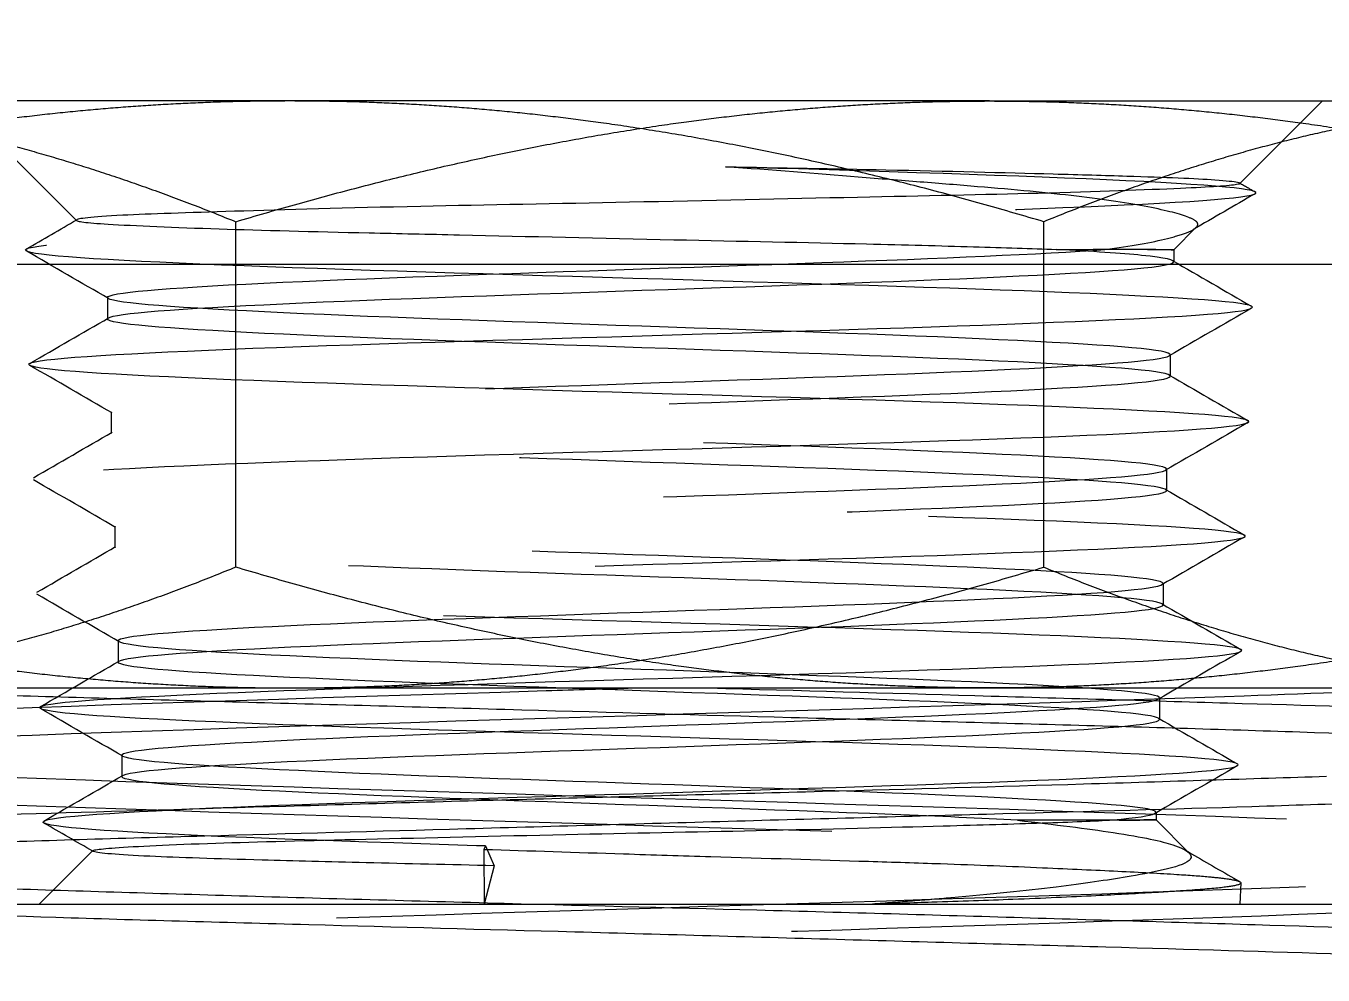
# Model space of a CAD drawing. Header units: millimetres. Extents: x -46397 to 283259, y -8690 to 23983.
# Drawn here: x 188740.22 to 188756.94, y 1639.19 to 1651.43 of the extents above; entities that cross this region are included whole.
import ezdxf

# ---------------------------------------------------------------- set-up
doc = ezdxf.new("R2010")
doc.units = ezdxf.units.MM
doc.linetypes.add('CENTER', pattern=[2, 1.25, -0.25, 0.25, -0.25])
doc.layers.get('Defpoints').update_dxf_attribs({"lineweight": 0})
doc.layers.add('DIM', color=8, linetype='Continuous')
doc.layers.add('mDƯỜNG TÂM', color=8, linetype='CENTER', lineweight=0)
doc.styles.add('GHI CHÚ 1', font='isocp_IV25.ttf', dxfattribs={"width": 0.8})
doc.dimstyles.new('1-30SCALE', dxfattribs={"dimtxt": 75, "dimasz": 75, "dimexe": 37.5, "dimexo": 30, "dimgap": 30, "dimtad": 1, "dimtoh": 1, "dimdec": 0, "dimdsep": 46, "dimtxsty": 'GHI CHÚ 1', "dimcen": 0.09, "dimclrd": 256, "dimclre": 256, "dimclrt": 2, "dimadec": 0, "dimazin": 0, "dimtfac": 1, "dimtdec": 0, "dimtofl": 0, "dimtmove": 0, "dimatfit": 3, "dimfxl": 1, "dimlwd": 0, "dimlwe": 0, "dimarcsym": 0})

# ---------------------------------------------------------------- blocks, each defined once
blk = doc.blocks.new('ggd')
at = {"layer": 'mDƯỜNG TÂM', "color": 8, "ltscale": 50, "extrusion": (6.89019e-16, 1, 0)}
for p, q in [((635.245, 1592.234), (618.414, 1592.234)), ((623.473, 1590.693), (621.932, 1592.234)), ((635.245, 1592.234), (647.567, 1592.234)), ((638.473, 1591.169), (639.538, 1592.234)), ((625.528, 1586.223), (625.528, 1590.677)), ((635.943, 1586.223), (635.943, 1590.677)), ((637.619, 1590.314), (637.909, 1590.605)), ((637.619, 1590.314), (637.619, 1590.161)), ((617.512, 1590.132), (646.357, 1590.132)), ((623.874, 1589.7), (623.874, 1589.423)), ((637.573, 1588.963), (637.573, 1588.686)), ((623.92, 1588.225), (623.92, 1587.948)), ((637.528, 1587.487), (637.528, 1587.211)), ((623.966, 1586.75), (623.966, 1586.473)), ((637.482, 1586.012), (637.482, 1585.736)), ((624.012, 1585.275), (624.012, 1584.998)), ((616.875, 1584.666), (650.336, 1584.666)), ((637.436, 1584.537), (637.436, 1584.261)), ((624.057, 1583.8), (624.057, 1583.523)), ((637.391, 1583.062), (637.391, 1582.966)), ((637.391, 1582.966), (637.819, 1582.537)), ((623.681, 1582.567), (622.992, 1581.878)), ((628.726, 1582.585), (628.731, 1581.878)), ((628.745, 1582.629), (628.86, 1582.374)), ((628.86, 1582.374), (628.731, 1581.878)), ((638.394, 1582.212), (638.475, 1582.166)), ((638.478, 1581.878), (638.487, 1582.152)), ((616.795, 1581.878), (644.2, 1581.878))]:
    blk.add_line(p, q, dxfattribs=at)
at = {"layer": 'mDƯỜNG TÂM', "color": 8, "ltscale": 50}
for points, weights in [([(626.225, 1592.234), (621.715, 1592.234), (616.508, 1590.677)], [1.45403500584, 1.45403500584, 1.34963998936]), ([(618.414, 1592.234), (621.715, 1592.234), (625.528, 1590.677)], [1.45403500584, 1.45403500584, 1.34963998936]), ([(625.528, 1590.677), (630.735, 1592.234), (635.245, 1592.234)], [1.34963998936, 1.45403500584, 1.45403500584]), ([(635.943, 1590.677), (630.735, 1592.234), (626.225, 1592.234)], [1.34963998936, 1.45403500584, 1.45403500584]), ([(635.245, 1592.234), (639.755, 1592.234), (644.963, 1590.677)], [1.45403500584, 1.45403500584, 1.34963998936]), ([(643.057, 1592.234), (639.755, 1592.234), (635.943, 1590.677)], [1.45403500584, 1.45403500584, 1.34963998936]), ([(616.508, 1586.223), (621.715, 1584.666), (626.225, 1584.666)], [1.34963998936, 1.45403500584, 1.45403500584]), ([(625.528, 1586.223), (621.715, 1584.666), (618.414, 1584.666)], [1.34963998936, 1.45403500584, 1.45403500584]), ([(635.245, 1584.666), (630.735, 1584.666), (625.528, 1586.223)], [1.45403500584, 1.45403500584, 1.34963998936]), ([(626.225, 1584.666), (630.735, 1584.666), (635.943, 1586.223)], [1.45403500584, 1.45403500584, 1.34963998936]), ([(644.963, 1586.223), (639.755, 1584.666), (635.245, 1584.666)], [1.34963998936, 1.45403500584, 1.45403500584]), ([(635.943, 1586.223), (639.755, 1584.666), (643.057, 1584.666)], [1.34963998936, 1.45403500584, 1.45403500584])]:
    blk.add_rational_spline(points, weights, degree=2, dxfattribs=at)
for points, knots in [([(628.745, 1582.629), (628.706, 1582.63), (628.667, 1582.631), (626.687, 1582.694), (624.985, 1582.756), (623.024, 1582.879), (622.778, 1582.941), (623.897, 1583.064), (625.255, 1583.126), (628.799, 1583.249), (630.964, 1583.31), (634.849, 1583.434), (636.546, 1583.495), (638.485, 1583.619), (638.715, 1583.68), (637.562, 1583.803), (636.186, 1583.865), (632.616, 1583.988), (630.444, 1584.05), (626.555, 1584.173), (624.864, 1584.235), (622.948, 1584.358), (622.735, 1584.42), (623.921, 1584.543), (625.314, 1584.604), (628.91, 1584.728), (631.091, 1584.789), (634.981, 1584.913), (636.667, 1584.974), (638.56, 1585.097), (638.757, 1585.159), (637.536, 1585.282), (636.126, 1585.344), (632.504, 1585.467), (630.316, 1585.529), (626.423, 1585.652), (624.744, 1585.714), (622.873, 1585.837), (622.693, 1585.898), (623.948, 1586.022), (625.376, 1586.083), (629.023, 1586.207), (631.219, 1586.268), (635.113, 1586.391), (636.786, 1586.453), (638.634, 1586.576), (638.797, 1586.638), (637.508, 1586.761), (636.063, 1586.823), (632.391, 1586.946), (630.186, 1587.008), (626.291, 1587.131), (624.624, 1587.192), (622.8, 1587.316), (622.654, 1587.377), (623.978, 1587.501), (625.44, 1587.562), (629.137, 1587.685), (631.349, 1587.747), (635.246, 1587.87), (636.906, 1587.932), (638.706, 1588.055), (638.836, 1588.117), (637.477, 1588.24), (635.998, 1588.302), (632.275, 1588.425), (630.056, 1588.486), (626.159, 1588.61), (624.505, 1588.671), (622.729, 1588.795), (622.616, 1588.856), (624.01, 1588.979), (625.507, 1589.041), (629.254, 1589.164), (631.481, 1589.226), (635.378, 1589.349), (637.025, 1589.411), (638.777, 1589.534), (638.872, 1589.596), (637.444, 1589.719), (635.93, 1589.78), (632.158, 1589.904), (629.924, 1589.965), (626.026, 1590.088), (624.387, 1590.15), (622.659, 1590.273), (622.581, 1590.335), (624.044, 1590.458), (625.576, 1590.52), (629.372, 1590.643), (631.613, 1590.705), (635.511, 1590.828), (637.143, 1590.89), (638.846, 1591.013), (638.906, 1591.074), (637.408, 1591.198), (635.859, 1591.259), (633.279, 1591.342), (632.567, 1591.364), (631.84, 1591.386)], [0.1246883, 0.1246883, 0.1246883, 0.1246883, 0.125, 0.125, 0.140625, 0.140625, 0.15625, 0.15625, 0.171875, 0.171875, 0.1875, 0.1875, 0.203125, 0.203125, 0.21875, 0.21875, 0.234375, 0.234375, 0.25, 0.25, 0.265625, 0.265625, 0.28125, 0.28125, 0.296875, 0.296875, 0.3125, 0.3125, 0.328125, 0.328125, 0.34375, 0.34375, 0.359375, 0.359375, 0.375, 0.375, 0.390625, 0.390625, 0.40625, 0.40625, 0.421875, 0.421875, 0.4375, 0.4375, 0.453125, 0.453125, 0.46875, 0.46875, 0.484375, 0.484375, 0.5, 0.5, 0.515625, 0.515625, 0.53125, 0.53125, 0.546875, 0.546875, 0.5625, 0.5625, 0.578125, 0.578125, 0.59375, 0.59375, 0.609375, 0.609375, 0.625, 0.625, 0.640625, 0.640625, 0.65625, 0.65625, 0.671875, 0.671875, 0.6875, 0.6875, 0.703125, 0.703125, 0.71875, 0.71875, 0.734375, 0.734375, 0.75, 0.75, 0.765625, 0.765625, 0.78125, 0.78125, 0.796875, 0.796875, 0.8125, 0.8125, 0.828125, 0.828125, 0.84375, 0.84375, 0.859375, 0.859375, 0.8648583, 0.8648583, 0.8648583, 0.8648583]), ([(631.84, 1591.386), (632.554, 1591.373), (633.251, 1591.361), (634.704, 1591.33), (635.433, 1591.311), (636.414, 1591.284), (636.732, 1591.275), (637.516, 1591.25), (637.903, 1591.236), (638.445, 1591.197), (638.54, 1591.175), (638.337, 1591.139), (638.093, 1591.124), (637.262, 1591.086), (636.636, 1591.063), (635.185, 1591.025), (634.395, 1591.009), (632.603, 1590.971), (631.601, 1590.948), (629.676, 1590.909), (628.762, 1590.893), (626.955, 1590.854), (626.151, 1590.831), (624.906, 1590.793), (624.417, 1590.777), (623.651, 1590.739), (623.482, 1590.717), (623.463, 1590.68), (623.6, 1590.663), (624.221, 1590.626), (624.738, 1590.604), (625.865, 1590.567), (626.52, 1590.55), (627.619, 1590.526), (628.009, 1590.517), (629.302, 1590.488), (630.243, 1590.465), (632.037, 1590.427), (632.881, 1590.41), (634.151, 1590.38), (634.614, 1590.367), (635.431, 1590.342), (635.788, 1590.331), (636.102, 1590.32)], [-2.497984, -2.497984, -2.497984, -2.497984, -2.412168, -2.412168, -2.308105, -2.308105, -2.25068, -2.25068, -2.1483, -2.1483, -2.026482, -2.026482, -1.921871, -1.921871, -1.801728, -1.801728, -1.693956, -1.693956, -1.575598, -1.575598, -1.465908, -1.465908, -1.342387, -1.342387, -1.226421, -1.226421, -1.086261, -1.086261, -0.951591, -0.951591, -0.786956, -0.786956, -0.628734, -0.628734, -0.54764, -0.54764, -0.368866, -0.368866, -0.203236, -0.203236, -0.098242, -0.098242, 0, 0, 0, 0]), ([(637.782, 1590.535), (637.844, 1590.559), (637.886, 1590.582), (637.909, 1590.604), (637.932, 1590.627), (637.935, 1590.648), (637.919, 1590.67)], [0.001725693, 0.001725693, 0.001725693, 0.001725693, 0.002300923, 0.002300923, 0.002300923, 0.002876154, 0.002876154, 0.002876154, 0.002876154]), ([(635.606, 1582.961), (635.138, 1582.985), (634.592, 1583.01), (632.463, 1583.095), (630.592, 1583.157), (627.222, 1583.28), (625.743, 1583.342), (624.041, 1583.465), (623.827, 1583.527), (624.798, 1583.65), (625.977, 1583.712), (629.054, 1583.835), (630.933, 1583.896), (634.308, 1584.02), (635.782, 1584.081), (637.466, 1584.205), (637.666, 1584.266), (636.665, 1584.389), (635.47, 1584.451), (632.369, 1584.574), (630.482, 1584.636), (627.104, 1584.759), (625.634, 1584.821), (623.969, 1584.944), (623.783, 1585.006), (624.814, 1585.129), (626.024, 1585.19), (629.149, 1585.314), (631.044, 1585.375), (634.426, 1585.499), (635.891, 1585.56), (637.538, 1585.683), (637.709, 1585.745), (636.648, 1585.868), (635.422, 1585.93), (632.274, 1586.053), (630.37, 1586.115), (626.986, 1586.238), (625.525, 1586.3), (623.898, 1586.423), (623.741, 1586.484), (624.832, 1586.608), (626.074, 1586.669), (629.246, 1586.793), (631.156, 1586.854), (634.544, 1586.977), (636, 1587.039), (637.608, 1587.162), (637.75, 1587.224), (636.629, 1587.347), (635.371, 1587.409), (632.176, 1587.532), (630.258, 1587.594), (626.867, 1587.717), (625.417, 1587.778), (623.828, 1587.902), (623.7, 1587.963), (624.853, 1588.087), (626.125, 1588.148), (629.344, 1588.271), (631.27, 1588.333), (634.663, 1588.456), (636.108, 1588.518), (637.677, 1588.641), (637.79, 1588.703), (636.607, 1588.826), (635.319, 1588.888), (632.077, 1589.011), (630.143, 1589.072), (626.748, 1589.196), (625.308, 1589.257), (623.76, 1589.381), (623.662, 1589.442), (624.875, 1589.565), (626.179, 1589.627), (629.444, 1589.75), (631.385, 1589.812), (634.782, 1589.935), (636.217, 1589.997), (637.744, 1590.12), (637.827, 1590.182), (636.948, 1590.269), (636.571, 1590.294), (636.102, 1590.32)], [0.1032123, 0.1032123, 0.1032123, 0.1032123, 0.109375, 0.109375, 0.125, 0.125, 0.140625, 0.140625, 0.15625, 0.15625, 0.171875, 0.171875, 0.1875, 0.1875, 0.203125, 0.203125, 0.21875, 0.21875, 0.234375, 0.234375, 0.25, 0.25, 0.265625, 0.265625, 0.28125, 0.28125, 0.296875, 0.296875, 0.3125, 0.3125, 0.328125, 0.328125, 0.34375, 0.34375, 0.359375, 0.359375, 0.375, 0.375, 0.390625, 0.390625, 0.40625, 0.40625, 0.421875, 0.421875, 0.4375, 0.4375, 0.453125, 0.453125, 0.46875, 0.46875, 0.484375, 0.484375, 0.5, 0.5, 0.515625, 0.515625, 0.53125, 0.53125, 0.546875, 0.546875, 0.5625, 0.5625, 0.578125, 0.578125, 0.59375, 0.59375, 0.609375, 0.609375, 0.625, 0.625, 0.640625, 0.640625, 0.65625, 0.65625, 0.671875, 0.671875, 0.6875, 0.6875, 0.703125, 0.703125, 0.71875, 0.71875, 0.7252129, 0.7252129, 0.7252129, 0.7252129]), ([(636.836, 1582.965), (637.44, 1583.018), (637.56, 1583.072), (636.68, 1583.187), (635.516, 1583.249), (632.463, 1583.372), (630.592, 1583.434), (627.222, 1583.557), (625.743, 1583.619), (624.041, 1583.742), (623.827, 1583.803), (624.798, 1583.927), (625.977, 1583.988), (629.054, 1584.111), (630.933, 1584.173), (634.308, 1584.296), (635.782, 1584.358), (637.466, 1584.481), (637.666, 1584.543), (636.665, 1584.666), (635.47, 1584.728), (632.369, 1584.851), (630.482, 1584.913), (627.104, 1585.036), (625.634, 1585.097), (623.969, 1585.221), (623.783, 1585.282), (624.814, 1585.405), (626.024, 1585.467), (629.149, 1585.59), (631.044, 1585.652), (634.426, 1585.775), (635.891, 1585.837), (637.538, 1585.96), (637.709, 1586.022), (636.648, 1586.145), (635.422, 1586.206), (632.274, 1586.33), (630.37, 1586.391), (626.986, 1586.515), (625.525, 1586.576), (623.898, 1586.699), (623.741, 1586.761), (624.832, 1586.884), (626.074, 1586.946), (629.246, 1587.069), (631.156, 1587.131), (634.544, 1587.254), (636, 1587.316), (637.608, 1587.439), (637.75, 1587.5), (636.629, 1587.624), (635.371, 1587.685), (632.176, 1587.809), (630.258, 1587.87), (626.867, 1587.993), (625.417, 1588.055), (623.828, 1588.178), (623.7, 1588.24), (624.853, 1588.363), (626.125, 1588.425), (629.344, 1588.548), (631.27, 1588.61), (634.663, 1588.733), (636.108, 1588.794), (637.677, 1588.918), (637.79, 1588.979), (636.607, 1589.103), (635.319, 1589.164), (632.077, 1589.287), (630.143, 1589.349), (626.748, 1589.472), (625.308, 1589.534), (623.76, 1589.657), (623.662, 1589.719), (624.875, 1589.842), (626.179, 1589.904), (629.444, 1590.027), (631.385, 1590.088), (634.612, 1590.206), (635.928, 1590.261), (636.733, 1590.317)], [0.0801539, 0.0801539, 0.0801539, 0.0801539, 0.09375, 0.09375, 0.109375, 0.109375, 0.125, 0.125, 0.140625, 0.140625, 0.15625, 0.15625, 0.171875, 0.171875, 0.1875, 0.1875, 0.203125, 0.203125, 0.21875, 0.21875, 0.234375, 0.234375, 0.25, 0.25, 0.265625, 0.265625, 0.28125, 0.28125, 0.296875, 0.296875, 0.3125, 0.3125, 0.328125, 0.328125, 0.34375, 0.34375, 0.359375, 0.359375, 0.375, 0.375, 0.390625, 0.390625, 0.40625, 0.40625, 0.421875, 0.421875, 0.4375, 0.4375, 0.453125, 0.453125, 0.46875, 0.46875, 0.484375, 0.484375, 0.5, 0.5, 0.515625, 0.515625, 0.53125, 0.53125, 0.546875, 0.546875, 0.5625, 0.5625, 0.578125, 0.578125, 0.59375, 0.59375, 0.609375, 0.609375, 0.625, 0.625, 0.640625, 0.640625, 0.65625, 0.65625, 0.671875, 0.671875, 0.6875, 0.6875, 0.7015687, 0.7015687, 0.7015687, 0.7015687]), ([(636.102, 1590.32), (636.496, 1590.32), (636.824, 1590.323), (637.365, 1590.324), (637.538, 1590.319), (637.652, 1590.313), (637.603, 1590.313), (637.3, 1590.317), (637.054, 1590.319), (636.733, 1590.317)], [-0.489558, -0.489558, -0.489558, -0.489558, -0.378056, -0.378056, -0.2463061, -0.2463061, -0.1244348, -0.1244348, 0, 0, 0, 0]), ([(616.964, 1557.93), (616.882, 1557.947), (616.832, 1557.965), (616.714, 1558.079), (617.589, 1558.175), (620.959, 1558.368), (623.444, 1558.464), (629.06, 1558.657), (632.177, 1558.753), (637.832, 1558.946), (640.354, 1559.042), (643.82, 1559.235), (644.753, 1559.331), (644.662, 1559.523), (643.637, 1559.62), (640.021, 1559.812), (637.438, 1559.909), (631.716, 1560.101), (628.592, 1560.198), (623.015, 1560.39), (620.578, 1560.487), (617.343, 1560.679), (616.554, 1560.776), (616.938, 1560.968), (618.11, 1561.064), (621.967, 1561.257), (624.641, 1561.353), (630.455, 1561.546), (633.58, 1561.642), (639.065, 1561.835), (641.41, 1561.931), (644.405, 1562.124), (645.046, 1562.22), (644.368, 1562.413), (643.051, 1562.509), (638.963, 1562.702), (636.203, 1562.798), (630.31, 1562.991), (627.192, 1563.087), (621.813, 1563.28), (619.566, 1563.376), (616.82, 1563.569), (616.329, 1563.665), (617.3, 1563.858), (618.761, 1563.954), (623.073, 1564.146), (625.912, 1564.243), (631.87, 1564.435), (634.972, 1564.532), (640.232, 1564.724), (642.375, 1564.821), (644.864, 1565.013), (645.203, 1565.11), (643.938, 1565.302), (642.337, 1565.399), (637.811, 1565.591), (634.898, 1565.687), (628.889, 1565.88), (625.81, 1565.976), (620.683, 1566.169), (618.65, 1566.265), (616.426, 1566.458), (616.241, 1566.554), (617.799, 1566.747), (619.537, 1566.843), (624.268, 1567.036), (627.248, 1567.132), (633.293, 1567.325), (636.341, 1567.421), (641.321, 1567.614), (643.239, 1567.71), (645.191, 1567.903), (645.221, 1567.999), (643.373, 1568.192), (641.5, 1568.288), (636.575, 1568.481), (633.535, 1568.577), (627.469, 1568.77), (624.458, 1568.866), (619.637, 1569.058), (617.841, 1569.155), (616.167, 1569.347), (616.294, 1569.444), (618.43, 1569.636), (620.433, 1569.733), (625.542, 1569.925), (628.634, 1570.022), (634.708, 1570.214), (637.673, 1570.311), (642.321, 1570.503), (643.991, 1570.599), (645.381, 1570.792), (645.097, 1570.888), (642.677, 1571.081), (640.548, 1571.177), (635.266, 1571.37), (632.128, 1571.466), (626.062, 1571.659), (623.15, 1571.755), (618.687, 1571.948), (617.148, 1572.044), (616.047, 1572.237), (616.489, 1572.333), (619.189, 1572.526), (621.44, 1572.622), (626.882, 1572.815), (630.058, 1572.911), (636.103, 1573.104), (638.954, 1573.2), (643.22, 1573.393), (644.624, 1573.489), (645.43, 1573.681), (644.831, 1573.778), (641.855, 1573.97), (639.487, 1574.067), (633.897, 1574.259), (630.69, 1574.356), (624.683, 1574.548), (621.899, 1574.645), (617.841, 1574.837), (616.578, 1574.934), (616.069, 1575.126), (616.825, 1575.222), (620.071, 1575.415), (622.551, 1575.511), (628.277, 1575.704), (631.507, 1575.8), (637.462, 1575.993), (640.171, 1576.089), (644.009, 1576.282), (645.129, 1576.378), (645.336, 1576.571), (644.424, 1576.667), (640.915, 1576.86), (638.328, 1576.956), (632.479, 1577.149), (629.234, 1577.245), (623.346, 1577.438), (620.72, 1577.534), (617.112, 1577.727), (616.14, 1577.823), (616.235, 1578.016), (617.302, 1578.112), (621.068, 1578.304), (623.756, 1578.401), (629.714, 1578.593), (632.967, 1578.69), (638.773, 1578.882), (641.31, 1578.979), (644.678, 1579.171), (645.499, 1579.268), (645.099, 1579.46), (643.879, 1579.557), (639.864, 1579.749), (637.08, 1579.845), (631.027, 1580.038), (627.774, 1580.134), (622.065, 1580.327), (619.623, 1580.423), (616.506, 1580.616), (615.838, 1580.712), (616.544, 1580.905), (617.916, 1581.001), (622.171, 1581.194), (625.044, 1581.29), (631.178, 1581.483), (634.423, 1581.579), (640.022, 1581.772), (642.361, 1581.868), (645.219, 1582.061), (645.73, 1582.157), (644.718, 1582.35), (643.198, 1582.446), (638.71, 1582.639), (635.755, 1582.735), (629.554, 1582.928), (626.326, 1583.024), (620.852, 1583.216), (618.622, 1583.313), (616.031, 1583.505), (615.679, 1583.602), (616.996, 1583.794), (618.662, 1583.891), (623.372, 1584.083), (626.404, 1584.18), (632.656, 1584.372), (635.861, 1584.469), (639.464, 1584.599), (640.331, 1584.632), (641.113, 1584.666)], [0.0142017, 0.0142017, 0.0142017, 0.0142017, 0.015625, 0.015625, 0.0234375, 0.0234375, 0.03125, 0.03125, 0.0390625, 0.0390625, 0.046875, 0.046875, 0.0546875, 0.0546875, 0.0625, 0.0625, 0.0703125, 0.0703125, 0.078125, 0.078125, 0.0859375, 0.0859375, 0.09375, 0.09375, 0.1015625, 0.1015625, 0.109375, 0.109375, 0.1171875, 0.1171875, 0.125, 0.125, 0.1328125, 0.1328125, 0.140625, 0.140625, 0.1484375, 0.1484375, 0.15625, 0.15625, 0.1640625, 0.1640625, 0.171875, 0.171875, 0.1796875, 0.1796875, 0.1875, 0.1875, 0.1953125, 0.1953125, 0.203125, 0.203125, 0.2109375, 0.2109375, 0.21875, 0.21875, 0.2265625, 0.2265625, 0.234375, 0.234375, 0.2421875, 0.2421875, 0.25, 0.25, 0.2578125, 0.2578125, 0.265625, 0.265625, 0.2734375, 0.2734375, 0.28125, 0.28125, 0.2890625, 0.2890625, 0.296875, 0.296875, 0.3046875, 0.3046875, 0.3125, 0.3125, 0.3203125, 0.3203125, 0.328125, 0.328125, 0.3359375, 0.3359375, 0.34375, 0.34375, 0.3515625, 0.3515625, 0.359375, 0.359375, 0.3671875, 0.3671875, 0.375, 0.375, 0.3828125, 0.3828125, 0.390625, 0.390625, 0.3984375, 0.3984375, 0.40625, 0.40625, 0.4140625, 0.4140625, 0.421875, 0.421875, 0.4296875, 0.4296875, 0.4375, 0.4375, 0.4453125, 0.4453125, 0.453125, 0.453125, 0.4609375, 0.4609375, 0.46875, 0.46875, 0.4765625, 0.4765625, 0.484375, 0.484375, 0.4921875, 0.4921875, 0.5, 0.5, 0.5078125, 0.5078125, 0.515625, 0.515625, 0.5234375, 0.5234375, 0.53125, 0.53125, 0.5390625, 0.5390625, 0.546875, 0.546875, 0.5546875, 0.5546875, 0.5625, 0.5625, 0.5703125, 0.5703125, 0.578125, 0.578125, 0.5859375, 0.5859375, 0.59375, 0.59375, 0.6015625, 0.6015625, 0.609375, 0.609375, 0.6171875, 0.6171875, 0.625, 0.625, 0.6328125, 0.6328125, 0.640625, 0.640625, 0.6484375, 0.6484375, 0.65625, 0.65625, 0.6640625, 0.6640625, 0.671875, 0.671875, 0.6796875, 0.6796875, 0.6875, 0.6875, 0.6953125, 0.6953125, 0.703125, 0.703125, 0.7109375, 0.7109375, 0.71875, 0.71875, 0.7265625, 0.7265625, 0.734375, 0.734375, 0.7371154, 0.7371154, 0.7371154, 0.7371154]), ([(622.818, 1557.916), (621.694, 1557.96), (620.682, 1558.005), (617.989, 1558.145), (616.913, 1558.242), (616.714, 1558.434), (617.589, 1558.531), (620.959, 1558.723), (623.444, 1558.82), (629.06, 1559.012), (632.177, 1559.109), (637.832, 1559.301), (640.354, 1559.398), (643.82, 1559.59), (644.753, 1559.686), (644.662, 1559.879), (643.637, 1559.975), (640.021, 1560.168), (637.438, 1560.264), (631.716, 1560.457), (628.592, 1560.553), (623.015, 1560.746), (620.578, 1560.842), (617.343, 1561.035), (616.554, 1561.131), (616.938, 1561.324), (618.11, 1561.42), (621.967, 1561.613), (624.641, 1561.709), (630.455, 1561.902), (633.58, 1561.998), (639.065, 1562.191), (641.41, 1562.287), (644.405, 1562.48), (645.046, 1562.576), (644.368, 1562.768), (643.051, 1562.865), (638.963, 1563.057), (636.203, 1563.154), (630.31, 1563.346), (627.192, 1563.443), (621.813, 1563.635), (619.566, 1563.732), (616.82, 1563.924), (616.329, 1564.021), (617.3, 1564.213), (618.761, 1564.309), (623.073, 1564.502), (625.912, 1564.598), (631.87, 1564.791), (634.972, 1564.887), (640.232, 1565.08), (642.375, 1565.176), (644.864, 1565.369), (645.203, 1565.465), (643.938, 1565.658), (642.337, 1565.754), (637.811, 1565.947), (634.898, 1566.043), (628.889, 1566.236), (625.81, 1566.332), (620.683, 1566.525), (618.65, 1566.621), (616.426, 1566.814), (616.241, 1566.91), (617.799, 1567.103), (619.537, 1567.199), (624.268, 1567.391), (627.248, 1567.488), (633.293, 1567.68), (636.341, 1567.777), (641.321, 1567.969), (643.239, 1568.066), (645.191, 1568.258), (645.221, 1568.355), (643.373, 1568.547), (641.5, 1568.644), (636.575, 1568.836), (633.535, 1568.932), (627.469, 1569.125), (624.458, 1569.221), (619.637, 1569.414), (617.841, 1569.51), (616.167, 1569.703), (616.294, 1569.799), (618.43, 1569.992), (620.433, 1570.088), (625.542, 1570.281), (628.634, 1570.377), (634.708, 1570.57), (637.673, 1570.666), (642.321, 1570.859), (643.991, 1570.955), (645.381, 1571.148), (645.097, 1571.244), (642.677, 1571.437), (640.548, 1571.533), (635.266, 1571.726), (632.128, 1571.822), (626.062, 1572.015), (623.15, 1572.111), (618.687, 1572.303), (617.148, 1572.4), (616.047, 1572.592), (616.489, 1572.689), (619.189, 1572.881), (621.44, 1572.978), (626.882, 1573.17), (630.058, 1573.267), (636.103, 1573.459), (638.954, 1573.556), (643.22, 1573.748), (644.624, 1573.844), (645.43, 1574.037), (644.831, 1574.133), (641.855, 1574.326), (639.487, 1574.422), (633.897, 1574.615), (630.69, 1574.711), (624.683, 1574.904), (621.899, 1575), (617.841, 1575.193), (616.578, 1575.289), (616.069, 1575.482), (616.825, 1575.578), (620.071, 1575.771), (622.551, 1575.867), (628.277, 1576.06), (631.507, 1576.156), (637.462, 1576.349), (640.171, 1576.445), (644.009, 1576.638), (645.129, 1576.734), (645.336, 1576.926), (644.424, 1577.023), (640.915, 1577.215), (638.328, 1577.312), (632.479, 1577.504), (629.234, 1577.601), (623.346, 1577.793), (620.72, 1577.89), (617.112, 1578.082), (616.14, 1578.179), (616.235, 1578.371), (617.302, 1578.467), (621.068, 1578.66), (623.756, 1578.756), (629.714, 1578.949), (632.967, 1579.045), (638.773, 1579.238), (641.31, 1579.334), (644.678, 1579.527), (645.499, 1579.623), (645.099, 1579.816), (643.879, 1579.912), (639.864, 1580.105), (637.08, 1580.201), (631.027, 1580.394), (627.774, 1580.49), (622.065, 1580.683), (619.623, 1580.779), (616.506, 1580.972), (615.838, 1581.068), (616.544, 1581.261), (617.916, 1581.357), (622.171, 1581.549), (625.044, 1581.646), (631.178, 1581.838), (634.423, 1581.935), (640.022, 1582.127), (642.361, 1582.224), (645.219, 1582.416), (645.73, 1582.513), (644.718, 1582.705), (643.198, 1582.802), (638.71, 1582.994), (635.755, 1583.091), (629.554, 1583.283), (626.326, 1583.379), (620.852, 1583.572), (618.622, 1583.668), (616.031, 1583.861), (615.679, 1583.957), (616.996, 1584.15), (618.662, 1584.246), (623.372, 1584.439), (626.404, 1584.535), (629.905, 1584.643), (630.282, 1584.655), (630.658, 1584.666)], [0.0042069, 0.0042069, 0.0042069, 0.0042069, 0.0078125, 0.0078125, 0.015625, 0.015625, 0.0234375, 0.0234375, 0.03125, 0.03125, 0.0390625, 0.0390625, 0.046875, 0.046875, 0.0546875, 0.0546875, 0.0625, 0.0625, 0.0703125, 0.0703125, 0.078125, 0.078125, 0.0859375, 0.0859375, 0.09375, 0.09375, 0.1015625, 0.1015625, 0.109375, 0.109375, 0.1171875, 0.1171875, 0.125, 0.125, 0.1328125, 0.1328125, 0.140625, 0.140625, 0.1484375, 0.1484375, 0.15625, 0.15625, 0.1640625, 0.1640625, 0.171875, 0.171875, 0.1796875, 0.1796875, 0.1875, 0.1875, 0.1953125, 0.1953125, 0.203125, 0.203125, 0.2109375, 0.2109375, 0.21875, 0.21875, 0.2265625, 0.2265625, 0.234375, 0.234375, 0.2421875, 0.2421875, 0.25, 0.25, 0.2578125, 0.2578125, 0.265625, 0.265625, 0.2734375, 0.2734375, 0.28125, 0.28125, 0.2890625, 0.2890625, 0.296875, 0.296875, 0.3046875, 0.3046875, 0.3125, 0.3125, 0.3203125, 0.3203125, 0.328125, 0.328125, 0.3359375, 0.3359375, 0.34375, 0.34375, 0.3515625, 0.3515625, 0.359375, 0.359375, 0.3671875, 0.3671875, 0.375, 0.375, 0.3828125, 0.3828125, 0.390625, 0.390625, 0.3984375, 0.3984375, 0.40625, 0.40625, 0.4140625, 0.4140625, 0.421875, 0.421875, 0.4296875, 0.4296875, 0.4375, 0.4375, 0.4453125, 0.4453125, 0.453125, 0.453125, 0.4609375, 0.4609375, 0.46875, 0.46875, 0.4765625, 0.4765625, 0.484375, 0.484375, 0.4921875, 0.4921875, 0.5, 0.5, 0.5078125, 0.5078125, 0.515625, 0.515625, 0.5234375, 0.5234375, 0.53125, 0.53125, 0.5390625, 0.5390625, 0.546875, 0.546875, 0.5546875, 0.5546875, 0.5625, 0.5625, 0.5703125, 0.5703125, 0.578125, 0.578125, 0.5859375, 0.5859375, 0.59375, 0.59375, 0.6015625, 0.6015625, 0.609375, 0.609375, 0.6171875, 0.6171875, 0.625, 0.625, 0.6328125, 0.6328125, 0.640625, 0.640625, 0.6484375, 0.6484375, 0.65625, 0.65625, 0.6640625, 0.6640625, 0.671875, 0.671875, 0.6796875, 0.6796875, 0.6875, 0.6875, 0.6953125, 0.6953125, 0.703125, 0.703125, 0.7109375, 0.7109375, 0.71875, 0.71875, 0.7265625, 0.7265625, 0.7275, 0.7275, 0.7275, 0.7275]), ([(624.163, 1584.521), (623.629, 1584.536), (623.102, 1584.552), (622.592, 1584.568), (621.573, 1584.6), (620.628, 1584.633), (619.757, 1584.666)], [0.564025617, 0.564025617, 0.564025617, 0.564025617, 0.565133722, 0.565133722, 0.565133722, 0.567349933, 0.567349933, 0.567349933, 0.567349933]), ([(634.413, 1584.236), (633.843, 1584.251), (633.263, 1584.266), (632.686, 1584.282), (631.531, 1584.314), (630.374, 1584.348), (629.214, 1584.381)], [0.557376985, 0.557376985, 0.557376985, 0.557376985, 0.55848509, 0.55848509, 0.55848509, 0.560701301, 0.560701301, 0.560701301, 0.560701301]), ([(638.311, 1584.473), (639.342, 1584.443), (640.312, 1584.413), (641.219, 1584.381), (641.673, 1584.365), (642.107, 1584.348), (642.515, 1584.332)], [0.182901934, 0.182901934, 0.182901934, 0.182901934, 0.185129765, 0.185129765, 0.185129765, 0.186243681, 0.186243681, 0.186243681, 0.186243681]), ([(631.344, 1583.283), (630.761, 1583.268), (630.181, 1583.253), (629.603, 1583.237), (629.026, 1583.221), (628.451, 1583.205), (627.879, 1583.189)], [0.210749825, 0.210749825, 0.210749825, 0.210749825, 0.211863741, 0.211863741, 0.211863741, 0.212977656, 0.212977656, 0.212977656, 0.212977656]), ([(638.627, 1583.138), (639.137, 1583.155), (639.637, 1583.171), (640.12, 1583.188), (640.603, 1583.205), (641.064, 1583.221), (641.504, 1583.238)], [0.531890562, 0.531890562, 0.531890562, 0.531890562, 0.532998667, 0.532998667, 0.532998667, 0.534106773, 0.534106773, 0.534106773, 0.534106773]), ([(627.879, 1583.189), (627.307, 1583.172), (626.735, 1583.155), (626.173, 1583.139), (625.048, 1583.106), (623.975, 1583.074), (622.952, 1583.043), (621.929, 1583.012), (620.949, 1582.982), (620.063, 1582.951)], [0.212977656, 0.212977656, 0.212977656, 0.212977656, 0.214091572, 0.214091572, 0.214091572, 0.216319403, 0.216319403, 0.216319403, 0.218547234, 0.218547234, 0.218547234, 0.218547234]), ([(628.86, 1582.374), (628.282, 1582.386), (627.727, 1582.399), (626.724, 1582.424), (626.274, 1582.436), (625.277, 1582.463), (624.785, 1582.478), (624.001, 1582.515), (623.754, 1582.536), (623.642, 1582.572), (623.734, 1582.587), (624.236, 1582.624), (624.68, 1582.646), (625.809, 1582.683), (626.465, 1582.699), (628, 1582.735), (628.879, 1582.757), (630.604, 1582.795), (631.437, 1582.81), (633.172, 1582.848), (633.981, 1582.869), (635.124, 1582.901), (635.554, 1582.913), (636.297, 1582.938), (636.604, 1582.951), (636.836, 1582.965)], [-1.59145, -1.59145, -1.59145, -1.59145, -1.491925, -1.491925, -1.398913, -1.398913, -1.263393, -1.263393, -1.107988, -1.107988, -0.971167, -0.971167, -0.818133, -0.818133, -0.67792, -0.67792, -0.527233, -0.527233, -0.390653, -0.390653, -0.231368, -0.231368, -0.116876, -0.116876, 0, 0, 0, 0]), ([(625.127, 1582.759), (626.221, 1582.79), (627.345, 1582.819), (628.499, 1582.852), (629.077, 1582.869), (629.664, 1582.885), (630.246, 1582.902)], [0.523025719, 0.523025719, 0.523025719, 0.523025719, 0.52524193, 0.52524193, 0.52524193, 0.526350035, 0.526350035, 0.526350035, 0.526350035]), ([(635.606, 1582.961), (636.091, 1582.904), (636.503, 1582.852), (637.23, 1582.743), (637.466, 1582.689), (637.815, 1582.574), (637.888, 1582.505), (637.71, 1582.347), (637.298, 1582.279), (636.764, 1582.187), (636.459, 1582.142), (635.707, 1582.049), (635.255, 1582.003), (634.753, 1581.96)], [-0.5149127, -0.5149127, -0.5149127, -0.5149127, -0.4706599, -0.4706599, -0.4189314, -0.4189314, -0.342217, -0.342217, -0.2247725, -0.2247725, -0.1184951, -0.1184951, -0.0000179, -0.0000179, -0.0000179, -0.0000179]), ([(636.836, 1582.965), (637.111, 1582.966), (637.286, 1582.969), (637.416, 1582.967), (637.398, 1582.963), (637.202, 1582.958), (637.018, 1582.958), (636.419, 1582.962), (636.047, 1582.963), (635.606, 1582.961)], [-0.5448981, -0.5448981, -0.5448981, -0.5448981, -0.3904702, -0.3904702, -0.2573751, -0.2573751, -0.12392, -0.12392, 0, 0, 0, 0]), ([(628.745, 1582.629), (628.742, 1582.622), (628.739, 1582.614), (628.732, 1582.6), (628.729, 1582.592), (628.726, 1582.585)], [0, 0, 0, 0, 0.002792144, 0.002792144, 0.005585631, 0.005585631, 0.005585631, 0.005585631]), ([(628.726, 1582.585), (629.313, 1582.567), (629.918, 1582.547), (630.902, 1582.515), (631.278, 1582.504), (632.349, 1582.471), (633.033, 1582.451), (634.003, 1582.421), (634.314, 1582.411), (635.084, 1582.384), (635.525, 1582.366), (636.282, 1582.333), (636.607, 1582.318), (637.189, 1582.289), (637.445, 1582.276), (637.819, 1582.252), (637.955, 1582.242), (638.146, 1582.225), (638.212, 1582.218), (638.366, 1582.198), (638.43, 1582.185), (638.502, 1582.155), (638.493, 1582.139), (638.385, 1582.111), (638.303, 1582.098), (638.056, 1582.073), (637.882, 1582.06), (637.565, 1582.039), (637.453, 1582.032), (637.119, 1582.013), (636.88, 1581.999), (636.293, 1581.97), (635.935, 1581.954), (635.217, 1581.926), (634.868, 1581.914), (634.253, 1581.894), (633.997, 1581.886), (633.734, 1581.878)], [-1.488217, -1.488217, -1.488217, -1.488217, -1.371742, -1.371742, -1.299767, -1.299767, -1.165207, -1.165207, -1.098862, -1.098862, -0.994899, -0.994899, -0.90341, -0.90341, -0.811185, -0.811185, -0.744059, -0.744059, -0.698409, -0.698409, -0.619671, -0.619671, -0.523002, -0.523002, -0.442684, -0.442684, -0.35123, -0.35123, -0.307007, -0.307007, -0.229592, -0.229592, -0.134685, -0.134685, -0.054524, -0.054524, -0.000001, -0.000001, -0.000001, -0.000001]), ([(619.437, 1582.183), (620.284, 1582.152), (621.208, 1582.122), (622.211, 1582.091), (622.712, 1582.075), (623.231, 1582.059), (623.758, 1582.042)], [0.236369885, 0.236369885, 0.236369885, 0.236369885, 0.238597716, 0.238597716, 0.238597716, 0.239711632, 0.239711632, 0.239711632, 0.239711632]), ([(623.758, 1582.042), (624.285, 1582.026), (624.822, 1582.009), (625.37, 1581.993), (625.917, 1581.976), (626.475, 1581.96), (627.044, 1581.944), (627.613, 1581.928), (628.193, 1581.912), (628.771, 1581.896)], [0.239711632, 0.239711632, 0.239711632, 0.239711632, 0.240825547, 0.240825547, 0.240825547, 0.241939463, 0.241939463, 0.241939463, 0.243053378, 0.243053378, 0.243053378, 0.243053378]), ([(634.747, 1581.959), (634.586, 1581.945), (634.421, 1581.932), (634.083, 1581.905), (633.91, 1581.892), (633.734, 1581.878)], [0.000001, 0.000001, 0.000001, 0.000001, 0.03785477, 0.03785477, 0.07570844, 0.07570844, 0.07570844, 0.07570844]), ([(633.379, 1581.419), (632.808, 1581.435), (632.232, 1581.452), (631.652, 1581.468), (631.072, 1581.485), (630.483, 1581.502), (629.9, 1581.518)], [0.49199877, 0.49199877, 0.49199877, 0.49199877, 0.493106875, 0.493106875, 0.493106875, 0.49421498, 0.49421498, 0.49421498, 0.49421498]), ([(641.234, 1581.181), (640.784, 1581.198), (640.31, 1581.214), (639.825, 1581.231), (638.855, 1581.263), (637.828, 1581.293), (636.744, 1581.324)], [0.486458243, 0.486458243, 0.486458243, 0.486458243, 0.487566348, 0.487566348, 0.487566348, 0.489782559, 0.489782559, 0.489782559, 0.489782559])]:
    blk.add_open_spline(points, degree=3, knots=knots, dxfattribs=at)
for points in [[(633.553, 1591.252), (633.006, 1591.296), (632.437, 1591.342), (631.84, 1591.386)], [(634.351, 1591.189), (634.095, 1591.209), (633.827, 1591.23), (633.553, 1591.252)], [(635.091, 1591.129), (634.855, 1591.149), (634.608, 1591.168), (634.351, 1591.189)], [(636.366, 1591.006), (635.998, 1591.049), (635.563, 1591.09), (635.091, 1591.129)], [(638.47, 1591.177), (638.536, 1591.139), (638.602, 1591.101), (638.668, 1591.062)], [(637.287, 1590.868), (637.042, 1590.916), (636.734, 1590.962), (636.366, 1591.006)], [(638.668, 1591.038), (638.401, 1590.883), (638.135, 1590.729), (637.868, 1590.575)], [(637.814, 1590.733), (637.707, 1590.775), (637.531, 1590.82), (637.287, 1590.868)], [(637.919, 1590.67), (637.903, 1590.691), (637.867, 1590.712), (637.814, 1590.733)], [(622.825, 1590.325), (623.042, 1590.45), (623.26, 1590.576), (623.477, 1590.702)], [(636.733, 1590.317), (637.07, 1590.362), (637.339, 1590.411), (637.538, 1590.461)], [(637.538, 1590.461), (637.638, 1590.486), (637.72, 1590.511), (637.782, 1590.535)], [(623.887, 1589.686), (623.533, 1589.891), (623.179, 1590.095), (622.826, 1590.3)], [(637.607, 1590.175), (637.945, 1589.979), (638.284, 1589.783), (638.622, 1589.587)], [(638.622, 1589.562), (638.268, 1589.358), (637.915, 1589.153), (637.561, 1588.948)], [(622.871, 1588.85), (623.21, 1589.046), (623.548, 1589.242), (623.887, 1589.438)], [(623.933, 1588.211), (623.579, 1588.415), (623.225, 1588.62), (622.871, 1588.825)], [(637.561, 1588.7), (637.9, 1588.504), (638.238, 1588.308), (638.577, 1588.112)], [(638.576, 1588.087), (638.223, 1587.883), (637.869, 1587.678), (637.515, 1587.473)], [(622.917, 1587.375), (623.255, 1587.571), (623.594, 1587.767), (623.932, 1587.963)], [(623.978, 1586.736), (623.625, 1586.94), (623.271, 1587.145), (622.917, 1587.35)], [(637.515, 1587.225), (637.854, 1587.029), (638.192, 1586.833), (638.531, 1586.637)], [(638.531, 1586.612), (638.177, 1586.407), (637.823, 1586.203), (637.469, 1585.998)], [(622.963, 1585.9), (623.301, 1586.096), (623.64, 1586.292), (623.978, 1586.488)], [(624.024, 1585.26), (623.67, 1585.465), (623.316, 1585.67), (622.963, 1585.875)], [(637.469, 1585.75), (637.808, 1585.554), (638.147, 1585.358), (638.485, 1585.162)], [(638.485, 1585.137), (638.131, 1584.932), (637.777, 1584.728), (637.424, 1584.523)], [(623.008, 1584.425), (623.347, 1584.621), (623.685, 1584.817), (624.024, 1585.013)], [(631.625, 1584.666), (632.793, 1584.634), (633.936, 1584.6), (635.056, 1584.568)], [(635.056, 1584.568), (635.616, 1584.552), (636.171, 1584.535), (636.718, 1584.52)], [(624.07, 1583.785), (623.716, 1583.99), (623.362, 1584.195), (623.008, 1584.399)], [(625.792, 1584.476), (625.24, 1584.491), (624.696, 1584.506), (624.163, 1584.521)], [(627.479, 1584.429), (626.907, 1584.445), (626.345, 1584.461), (625.792, 1584.476)], [(629.214, 1584.381), (628.634, 1584.397), (628.05, 1584.413), (627.479, 1584.429)], [(636.718, 1584.52), (637.265, 1584.504), (637.796, 1584.488), (638.311, 1584.473)], [(636.089, 1584.19), (635.541, 1584.205), (634.982, 1584.22), (634.413, 1584.236)], [(637.424, 1584.275), (637.762, 1584.079), (638.101, 1583.883), (638.44, 1583.687)], [(637.7, 1584.144), (637.174, 1584.159), (636.636, 1584.175), (636.089, 1584.19)], [(639.247, 1584.095), (638.744, 1584.112), (638.227, 1584.128), (637.7, 1584.144)], [(642.026, 1583.997), (641.177, 1584.029), (640.252, 1584.062), (639.247, 1584.095)], [(623.054, 1582.95), (623.392, 1583.146), (623.731, 1583.342), (624.07, 1583.538)], [(638.439, 1583.662), (638.086, 1583.457), (637.732, 1583.252), (637.378, 1583.048)], [(636.458, 1583.425), (635.365, 1583.392), (634.242, 1583.36), (633.09, 1583.329)], [(638.069, 1583.475), (637.546, 1583.458), (637.004, 1583.441), (636.458, 1583.425)], [(639.588, 1583.523), (639.099, 1583.508), (638.592, 1583.491), (638.069, 1583.475)], [(633.09, 1583.329), (632.514, 1583.314), (631.927, 1583.299), (631.344, 1583.283)], [(633.709, 1582.999), (634.281, 1583.015), (634.854, 1583.03), (635.415, 1583.046)], [(635.415, 1583.046), (636.535, 1583.076), (637.606, 1583.106), (638.627, 1583.138)], [(623.684, 1582.56), (623.474, 1582.681), (623.264, 1582.803), (623.054, 1582.924)], [(630.246, 1582.902), (630.829, 1582.919), (631.408, 1582.935), (631.985, 1582.951)], [(631.985, 1582.951), (632.563, 1582.968), (633.137, 1582.983), (633.709, 1582.999)], [(621.988, 1582.665), (622.479, 1582.681), (622.987, 1582.697), (623.513, 1582.713)], [(623.513, 1582.713), (624.039, 1582.728), (624.581, 1582.744), (625.127, 1582.759)], [(637.769, 1582.574), (637.977, 1582.454), (638.185, 1582.333), (638.394, 1582.212)], [(638.394, 1582.212), (638.394, 1582.212), (638.394, 1582.212), (638.394, 1582.212)], [(628.771, 1581.896), (629.927, 1581.865), (631.085, 1581.835), (632.244, 1581.804)], [(634.753, 1581.96), (634.751, 1581.96), (634.749, 1581.96), (634.747, 1581.959)], [(623.208, 1581.706), (622.176, 1581.739), (621.205, 1581.772), (620.296, 1581.805)], [(624.803, 1581.657), (624.256, 1581.673), (623.724, 1581.689), (623.208, 1581.706)], [(632.244, 1581.804), (632.823, 1581.788), (633.406, 1581.772), (633.978, 1581.756)], [(633.978, 1581.756), (634.55, 1581.739), (635.112, 1581.722), (635.665, 1581.706)], [(635.665, 1581.706), (636.217, 1581.689), (636.76, 1581.673), (637.292, 1581.657)], [(626.467, 1581.611), (625.906, 1581.626), (625.35, 1581.642), (624.803, 1581.657)], [(629.9, 1581.518), (628.733, 1581.55), (627.588, 1581.581), (626.467, 1581.611)], [(637.292, 1581.657), (637.825, 1581.641), (638.351, 1581.625), (638.86, 1581.609)], [(638.86, 1581.609), (639.878, 1581.578), (640.82, 1581.548), (641.687, 1581.517)], [(635.079, 1581.37), (634.517, 1581.386), (633.951, 1581.402), (633.379, 1581.419)], [(636.744, 1581.324), (636.201, 1581.339), (635.642, 1581.355), (635.079, 1581.37)]]:
    blk.add_open_spline(points, degree=3, dxfattribs=at)
blk = doc.blocks.new('*D1030')
at = {"layer": 'Defpoints', "color": 0, "transparency": 16777216}
for p in [(188717.395, 2129.07), (188717.395, 1477.968, -1.499), (188670.473, 1473.23, -1.499)]:
    blk.add_point(p, dxfattribs=at)
at = {"layer": 'DIM', "linetype": 'Continuous', "lineweight": 0, "transparency": 16777216}
for p, q in [((188693.934, 2129.07), (188693.934, 2192.99)), ((188693.934, 2192.99), (188768.242, 2192.99)), ((188670.473, 1488.23), (188670.473, 2144.07)), ((188717.395, 1492.968), (188717.395, 2144.07)), ((188635.473, 2129.07), (188600.473, 2129.07)), ((188670.473, 2129.07), (188717.395, 2129.07)), ((188752.395, 2129.07), (188787.395, 2129.07))]:
    blk.add_line(p, q, dxfattribs=at)
at = {"layer": 'DIM', "transparency": 16777216}
for points in [[(188635.473, 2134.903), (188635.473, 2123.237), (188670.473, 2129.07)], [(188752.395, 2134.903), (188752.395, 2123.237), (188717.395, 2129.07)]]:
    blk.add_solid(points, dxfattribs=at)
at = {"layer": 'DIM', "color": 2, "transparency": 16777216, "insert": (188731.088, 2228.7), "char_height": 40, "attachment_point": 5, "style": 'GHI CHÚ 1'}
blk.add_mtext('47', dxfattribs=at)

msp = doc.modelspace()

# ---------------------------------------------------------------- block references
msp.add_blockref('ggd', (188117.395, 58.23, -1.499))

# ---------------------------------------------------------------- dimensions: what is measured, and where the dimension line sits
at = {"layer": 'DIM'}
dim = msp.add_linear_dim(base=(188717.395, 2129.07), p1=(188670.473, 1473.23, -1.499), p2=(188717.395, 1477.968, -1.499), dimstyle='1-30SCALE', override={"dimtxt": 40, "dimasz": 35, "dimexe": 15, "dimexo": 15, "dimgap": 15, "dimtmove": 1}, dxfattribs=at)
dim.commit()
dim.dimension.update_dxf_attribs({"geometry": '*D1030', "text_midpoint": (188708.934, 2228.7)})

doc.saveas('drawing.dxf')
